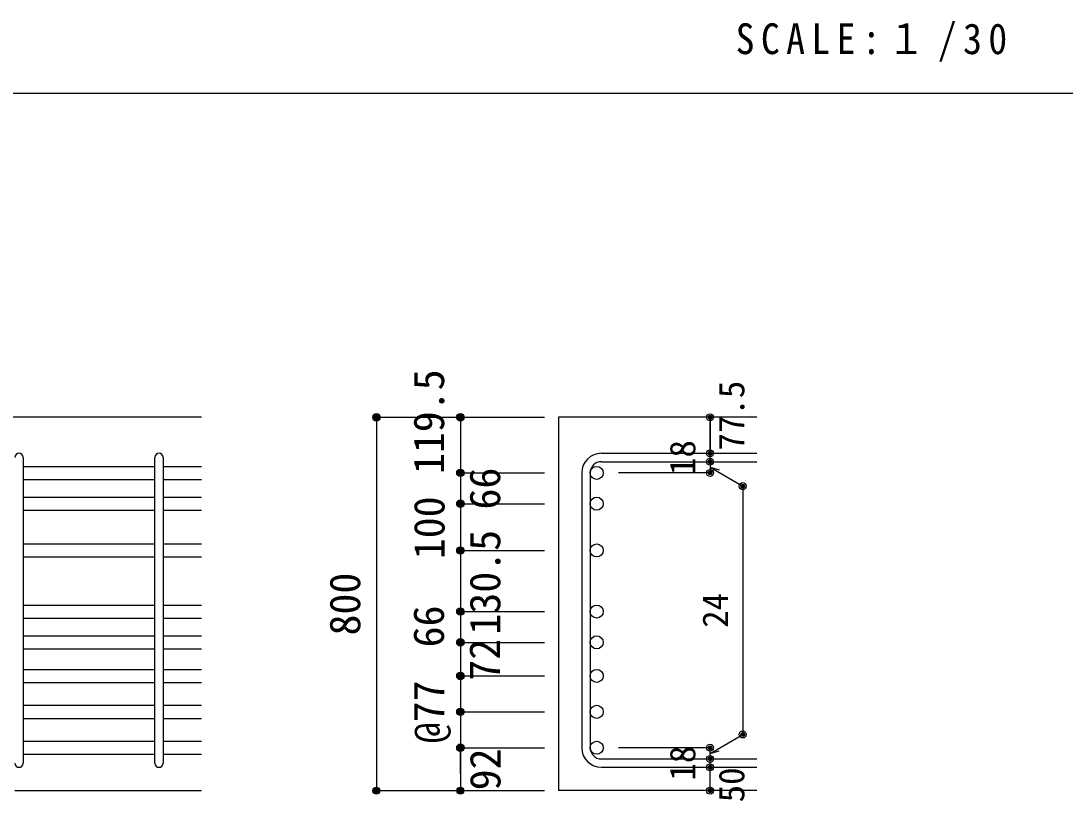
# Model space of a CAD drawing. Units: millimetres at full size, sheet at 1:30; details may follow other scales. Extents: x -5973 to 5954, y -4195 to 4201.
# Drawn here: x 1390 to 3628, y -1740 to -67 of the extents above; entities that cross this region are included whole.
import ezdxf
from ezdxf.enums import TextEntityAlignment as Align

# ---------------------------------------------------------------- set-up
doc = ezdxf.new("R2010")
doc.units = ezdxf.units.MM
doc.header["$LTSCALE"] = 30
doc.header["$PDMODE"] = 32
doc.header["$PDSIZE"] = 15
for name, color, linetype in [('0-1_躯体線', 2, 'Continuous'), ('0-5_基礎梁筋', 7, 'Continuous'), ('0-6_スタラップ筋', 7, 'Continuous'), ('0-D_寸法', 4, 'Continuous'), ('6-7_文字', 7, 'Continuous'), ('F-0_枠', 6, 'Continuous')]:
    doc.layers.add(name, color=color, linetype=linetype)
doc.styles.add('ＭＳ ゴシック', font='')
doc.styles.get('ＭＳ ゴシック').set_extended_font_data('MS Gothic')

msp = doc.modelspace()

# ---------------------------------------------------------------- linework, layer by layer
at = {"layer": '0-1_躯体線'}
for p, q in [((1777.44, -917.16), (-272.56, -917.16)), ((2967.44, -917.16), (2542.44, -917.16)), ((2542.44, -917.16), (2542.44, -1717.66)), ((1377.44, -1717.66), (1777.44, -1717.66)), ((2967.44, -1717.66), (2542.44, -1717.66))]:
    msp.add_line(p, q, dxfattribs=at)
at = {"layer": '0-5_基礎梁筋'}
for p, q in [((1395.44, -1022.36), (1677.44, -1022.36)), ((1695.44, -1022.36), (1777.44, -1022.36)), ((1395.44, -1050.36), (1677.44, -1050.36)), ((1695.44, -1050.36), (1777.44, -1050.36)), ((1395.44, -1088.36), (1677.44, -1088.36)), ((1695.44, -1088.36), (1777.44, -1088.36)), ((1395.44, -1116.36), (1677.44, -1116.36)), ((1695.44, -1116.36), (1777.44, -1116.36)), ((1395.44, -1188.66), (1677.44, -1188.66)), ((1695.44, -1188.66), (1777.44, -1188.66)), ((1395.44, -1216.66), (1677.44, -1216.66)), ((1695.44, -1216.66), (1777.44, -1216.66)), ((1395.44, -1319.66), (1677.44, -1319.66)), ((1695.44, -1319.66), (1777.44, -1319.66)), ((1395.44, -1347.66), (1677.44, -1347.66)), ((1695.44, -1347.66), (1777.44, -1347.66)), ((1395.44, -1385.66), (1677.44, -1385.66)), ((1695.44, -1385.66), (1777.44, -1385.66)), ((1395.44, -1413.66), (1677.44, -1413.66)), ((1695.44, -1413.66), (1777.44, -1413.66)), ((1395.44, -1457.66), (1677.44, -1457.66)), ((1695.44, -1457.66), (1777.44, -1457.66)), ((1395.44, -1485.66), (1677.44, -1485.66)), ((1695.44, -1485.66), (1777.44, -1485.66)), ((1395.44, -1534.66), (1677.44, -1534.66)), ((1695.44, -1534.66), (1777.44, -1534.66)), ((1395.44, -1562.66), (1677.44, -1562.66)), ((1695.44, -1562.66), (1777.44, -1562.66)), ((1395.44, -1611.66), (1677.44, -1611.66)), ((1695.44, -1611.66), (1777.44, -1611.66)), ((1395.44, -1639.66), (1677.44, -1639.66)), ((1695.44, -1639.66), (1777.44, -1639.66))]:
    msp.add_line(p, q, dxfattribs=at)
at = {"layer": '0-5_基礎梁筋', "color": 3}
for centre in [(2624.44, -1036.36), (2624.44, -1102.36), (2624.44, -1202.66), (2624.44, -1333.66), (2624.44, -1399.66), (2624.44, -1471.66), (2624.44, -1548.66), (2624.44, -1625.66)]:
    msp.add_circle(centre, 14, dxfattribs=at)
at = {"layer": '0-6_スタラップ筋'}
for p, q in [((1395.44, -1003.36), (1395.44, -1658.66)), ((1677.44, -1658.66), (1677.44, -1003.36)), ((1695.44, -1003.36), (1695.44, -1658.66)), ((2634.44, -994.36), (2967.44, -994.36)), ((2634.44, -1012.36), (2967.44, -1012.36)), ((2592.44, -1036.36), (2592.44, -1625.66)), ((2610.44, -1036.36), (2610.44, -1625.66)), ((2634.44, -1649.66), (2967.44, -1649.66)), ((2634.44, -1667.66), (2967.44, -1667.66))]:
    msp.add_line(p, q, dxfattribs=at)
for centre, radius, start, end in [((1386.44, -1003.36), 9, 0, 180), ((1686.44, -1003.36), 9, 0, 180), ((2634.44, -1036.36), 42, 90, 180), ((2634.44, -1036.36), 24, 90, 180), ((2634.44, -1625.66), 42, 180, 270), ((2634.44, -1625.66), 24, 180, 270), ((1386.44, -1658.66), 9, 180, 0), ((1686.44, -1658.66), 9, 180, 0)]:
    msp.add_arc(centre, radius, start, end, dxfattribs=at)
at = {"layer": '0-D_寸法'}
for p, q in [((2152.44, -917.16), (2332.44, -917.16)), ((2152.44, -917.16), (2332.44, -917.16)), ((2152.44, -917.16), (2152.44, -1717.66)), ((2332.44, -917.16), (2512.44, -917.16)), ((2332.44, -917.16), (2512.44, -917.16)), ((2332.44, -917.16), (2332.44, -1717.66)), ((2867.44, -994.36), (2867.44, -917.16)), ((2867.44, -917.16), (2867.44, -994.36)), ((2867.44, -1012.36), (2867.44, -994.36)), ((2867.44, -1012.36), (2867.44, -1036.36)), ((2867.44, -1024.36), (2937.5, -1064.81)), ((2867.44, -1024.36), (2886.76, -1029.54)), ((2332.44, -1036.36), (2512.44, -1036.36)), ((2332.44, -1036.36), (2512.44, -1036.36)), ((2867.44, -1036.36), (2671.35, -1036.36)), ((2937.5, -1064.81), (2937.5, -1597.21)), ((2332.44, -1102.36), (2512.44, -1102.36)), ((2332.44, -1102.36), (2512.44, -1102.36)), ((2332.44, -1202.66), (2512.44, -1202.66)), ((2332.44, -1202.66), (2512.44, -1202.66)), ((2332.44, -1333.66), (2512.44, -1333.66)), ((2332.44, -1399.66), (2512.44, -1399.66)), ((2332.44, -1471.66), (2512.44, -1471.66)), ((2332.44, -1548.66), (2512.44, -1548.66)), ((2867.44, -1637.66), (2937.5, -1597.21)), ((2332.44, -1625.66), (2512.44, -1625.66)), ((2332.44, -1681.63), (2332.44, -1625.66)), ((2867.44, -1625.66), (2671.35, -1625.66)), ((2867.44, -1649.66), (2867.44, -1625.66)), ((2867.44, -1637.66), (2886.76, -1632.49)), ((2867.44, -1667.66), (2867.44, -1649.66)), ((2867.44, -1717.66), (2867.44, -1667.66)), ((2152.44, -1717.66), (2332.44, -1717.66)), ((2332.44, -1717.66), (2512.44, -1717.66))]:
    msp.add_line(p, q, dxfattribs=at)
for centre, radius in [((2152.44, -917.16), 8), ((2152.44, -917.16), 7.2), ((2152.44, -917.16), 6.4), ((2152.44, -917.16), 5.6), ((2152.44, -917.16), 4.8), ((2152.44, -917.16), 4), ((2152.44, -917.16), 3.2), ((2152.44, -917.16), 2.4), ((2152.44, -917.16), 1.6), ((2152.44, -917.16), 0.8), ((2332.44, -917.16), 8), ((2332.44, -917.16), 7.2), ((2332.44, -917.16), 6.4), ((2332.44, -917.16), 5.6), ((2332.44, -917.16), 4.8), ((2332.44, -917.16), 4), ((2332.44, -917.16), 3.2), ((2332.44, -917.16), 2.4), ((2332.44, -917.16), 0.8), ((2867.44, -917.16), 4), ((2867.44, -917.16), 3.6), ((2867.44, -917.16), 3.2), ((2867.44, -917.16), 2.8), ((2867.44, -917.16), 2.4), ((2867.44, -917.16), 2), ((2867.44, -917.16), 1.6), ((2867.44, -917.16), 1.2), ((2867.44, -917.16), 0.8), ((2867.44, -917.16), 0.4), ((2867.44, -994.36), 4), ((2867.44, -994.36), 3.6), ((2867.44, -994.36), 3.2), ((2867.44, -994.36), 2.8), ((2867.44, -994.36), 2.4), ((2867.44, -994.36), 2), ((2867.44, -994.36), 1.6), ((2867.44, -994.36), 1.2), ((2867.44, -994.36), 0.8), ((2867.44, -994.36), 0.4), ((2332.44, -1036.36), 8), ((2332.44, -1036.36), 7.2), ((2867.44, -1012.36), 4), ((2867.44, -1012.36), 3.6), ((2867.44, -1012.36), 3.2), ((2867.44, -1012.36), 2.8), ((2867.44, -1012.36), 2.4), ((2867.44, -1012.36), 2), ((2867.44, -1012.36), 1.6), ((2867.44, -1012.36), 1.2), ((2867.44, -1012.36), 0.8), ((2867.44, -1012.36), 0.4), ((2332.44, -1036.36), 6.4), ((2332.44, -1036.36), 5.6), ((2332.44, -1036.36), 4.8), ((2332.44, -1036.36), 4), ((2332.44, -1036.36), 3.2), ((2332.44, -1036.36), 2.4), ((2332.44, -1036.36), 1.6), ((2332.44, -1036.36), 0.8), ((2867.44, -1036.36), 4), ((2867.44, -1036.36), 3.6), ((2867.44, -1036.36), 3.2), ((2867.44, -1036.36), 2.8), ((2867.44, -1036.36), 2.4), ((2867.44, -1036.36), 2), ((2867.44, -1036.36), 1.6), ((2867.44, -1036.36), 1.2), ((2867.44, -1036.36), 0.8), ((2867.44, -1036.36), 0.4), ((2937.5, -1064.81), 4), ((2937.5, -1064.81), 3.6), ((2937.5, -1064.81), 3.2), ((2937.5, -1064.81), 2.8), ((2937.5, -1064.81), 2.4), ((2937.5, -1064.81), 2), ((2937.5, -1064.81), 1.6), ((2937.5, -1064.81), 1.2), ((2937.5, -1064.81), 0.8), ((2937.5, -1064.81), 0.4), ((2332.44, -1102.36), 8), ((2332.44, -1102.36), 7.2), ((2332.44, -1102.36), 6.4), ((2332.44, -1102.36), 5.6), ((2332.44, -1102.36), 4.8), ((2332.44, -1102.36), 4), ((2332.44, -1102.36), 3.2), ((2332.44, -1102.36), 2.4), ((2332.44, -1102.36), 1.6), ((2332.44, -1102.36), 0.8), ((2332.44, -1202.66), 8), ((2332.44, -1202.66), 7.2), ((2332.44, -1202.66), 6.4), ((2332.44, -1202.66), 5.6), ((2332.44, -1202.66), 4.8), ((2332.44, -1202.66), 4), ((2332.44, -1202.66), 3.2), ((2332.44, -1202.66), 2.4), ((2332.44, -1202.66), 1.6), ((2332.44, -1202.66), 0.8), ((2332.44, -1333.66), 8), ((2332.44, -1333.66), 7.2), ((2332.44, -1333.66), 6.4), ((2332.44, -1333.66), 5.6), ((2332.44, -1333.66), 4.8), ((2332.44, -1333.66), 4), ((2332.44, -1333.66), 3.2), ((2332.44, -1333.66), 2.4), ((2332.44, -1333.66), 1.6), ((2332.44, -1333.66), 0.8), ((2332.44, -1399.66), 8), ((2332.44, -1399.66), 7.2), ((2332.44, -1399.66), 6.4), ((2332.44, -1399.66), 5.6), ((2332.44, -1399.66), 4.8), ((2332.44, -1399.66), 4), ((2332.44, -1399.66), 3.2), ((2332.44, -1399.66), 2.4), ((2332.44, -1399.66), 1.6), ((2332.44, -1399.66), 0.8), ((2332.44, -1471.66), 8), ((2332.44, -1471.66), 7.2), ((2332.44, -1471.66), 6.4), ((2332.44, -1471.66), 5.6), ((2332.44, -1471.66), 4.8), ((2332.44, -1471.66), 4), ((2332.44, -1471.66), 3.2), ((2332.44, -1471.66), 2.4), ((2332.44, -1471.66), 1.6), ((2332.44, -1471.66), 0.8), ((2332.44, -1548.66), 8), ((2332.44, -1548.66), 7.2), ((2332.44, -1548.66), 6.4), ((2332.44, -1548.66), 5.6), ((2332.44, -1548.66), 4.8), ((2332.44, -1548.66), 4), ((2332.44, -1548.66), 3.2), ((2332.44, -1548.66), 2.4), ((2332.44, -1548.66), 1.6), ((2332.44, -1548.66), 0.8), ((2937.5, -1597.21), 4), ((2937.5, -1597.21), 3.6), ((2937.5, -1597.21), 3.2), ((2937.5, -1597.21), 2.8), ((2937.5, -1597.21), 2.4), ((2937.5, -1597.21), 2), ((2937.5, -1597.21), 1.6), ((2937.5, -1597.21), 1.2), ((2937.5, -1597.21), 0.8), ((2937.5, -1597.21), 0.4), ((2332.44, -1625.66), 8), ((2332.44, -1625.66), 7.2), ((2332.44, -1625.66), 6.4), ((2332.44, -1625.66), 5.6), ((2332.44, -1625.66), 4.8), ((2332.44, -1625.66), 4), ((2332.44, -1625.66), 3.2), ((2332.44, -1625.66), 2.4), ((2332.44, -1625.66), 1.6), ((2332.44, -1625.66), 0.8), ((2867.44, -1625.66), 4), ((2867.44, -1625.66), 3.6), ((2867.44, -1625.66), 3.2), ((2867.44, -1625.66), 2.8), ((2867.44, -1625.66), 2.4), ((2867.44, -1625.66), 2), ((2867.44, -1625.66), 1.6), ((2867.44, -1625.66), 1.2), ((2867.44, -1625.66), 0.8), ((2867.44, -1625.66), 0.4), ((2867.44, -1649.66), 4), ((2867.44, -1649.66), 3.6), ((2867.44, -1649.66), 3.2), ((2867.44, -1649.66), 2.8), ((2867.44, -1649.66), 2.4), ((2867.44, -1649.66), 2), ((2867.44, -1649.66), 1.6), ((2867.44, -1649.66), 1.2), ((2867.44, -1649.66), 0.8), ((2867.44, -1649.66), 0.4), ((2867.44, -1667.66), 4), ((2867.44, -1667.66), 3.6), ((2867.44, -1667.66), 3.2), ((2867.44, -1667.66), 2.8), ((2867.44, -1667.66), 2.4), ((2867.44, -1667.66), 2), ((2867.44, -1667.66), 1.6), ((2867.44, -1667.66), 1.2), ((2867.44, -1667.66), 0.8), ((2867.44, -1667.66), 0.4), ((2152.44, -1717.66), 7.2), ((2152.44, -1717.66), 6.4), ((2152.44, -1717.66), 5.6), ((2152.44, -1717.66), 4.8), ((2152.44, -1717.66), 4), ((2152.44, -1717.66), 3.2), ((2152.44, -1717.66), 2.4), ((2152.44, -1717.66), 1.6), ((2152.44, -1717.66), 0.8), ((2332.44, -1717.66), 7.2), ((2332.44, -1717.66), 6.4), ((2332.44, -1717.66), 5.6), ((2332.44, -1717.66), 4.8), ((2332.44, -1717.66), 4), ((2332.44, -1717.66), 3.2), ((2332.44, -1717.66), 2.4), ((2332.44, -1717.66), 1.6), ((2332.44, -1717.66), 0.8), ((2867.44, -1717.66), 4), ((2867.44, -1717.66), 3.6), ((2867.44, -1717.66), 3.2), ((2867.44, -1717.66), 2.8), ((2867.44, -1717.66), 2.4), ((2867.44, -1717.66), 2), ((2867.44, -1717.66), 1.6), ((2867.44, -1717.66), 1.2), ((2867.44, -1717.66), 0.8), ((2867.44, -1717.66), 0.4)]:
    msp.add_circle(centre, radius, dxfattribs=at)
at = {"layer": '0-D_寸法', "color": 7}
for p in [(2152.44, -917.16), (2152.44, -917.16), (2332.44, -917.16), (2867.44, -917.16), (2867.44, -994.36), (2867.44, -1012.36), (2332.44, -1036.36), (2867.44, -1036.36), (2937.5, -1064.81), (2332.44, -1102.36), (2332.44, -1202.66), (2332.44, -1333.66), (2332.44, -1333.66), (2332.44, -1399.66), (2332.44, -1399.66), (2332.44, -1471.66), (2332.44, -1471.66), (2332.44, -1548.66), (2332.44, -1548.66), (2937.5, -1597.21), (2332.44, -1625.66), (2332.44, -1625.66), (2867.44, -1625.66), (2867.44, -1625.66), (2867.44, -1649.66), (2867.44, -1667.66), (2152.44, -1717.66), (2152.44, -1717.66), (2332.44, -1717.66), (2867.44, -1717.66)]:
    msp.add_point(p, dxfattribs=at)
at = {"layer": 'F-0_枠', "color": 2}
msp.add_line((-5972.88, -222.05), (3723.6, -222.05), dxfattribs=at)

# ---------------------------------------------------------------- texts
at = {"layer": '0-D_寸法', "style": 'ＭＳ ゴシック'}
for s, height, p in [('119.5', 65.98, (2317.32, -1038.87)), ('77.5', 54.99, (2957.44, -988.36)), ('18', 54.99, (2852.44, -1040.86)), ('66', 65.98, (2437.38, -1114.9)), ('100', 65.98, (2318.2, -1221.41)), ('130.5', 65.98, (2437.68, -1383.03)), ('800', 65.98, (2137.44, -1384.91)), ('24', 54.99, (2922.5, -1368.51)), ('66', 65.98, (2316.94, -1410.49)), ('72', 65.98, (2436.94, -1481.92)), ('@77', 65.98, (2317.44, -1616.16)), ('92', 65.98, (2438.12, -1716.95)), ('18', 54.99, (2852.44, -1696.16)), ('50', 54.99, (2957.44, -1742.66))]:
    msp.add_text(s, height=height, rotation=90, dxfattribs=at).set_placement(p, align=Align.BOTTOM_LEFT)
at = {"layer": '6-7_文字', "color": 2, "insert": (2922.26, -154.55), "char_height": 65.98, "attachment_point": 7, "style": 'ＭＳ ゴシック'}
msp.add_mtext('\\T1.34;\\W0.9;SCALE:１/30', dxfattribs=at)

doc.saveas('drawing.dxf')
